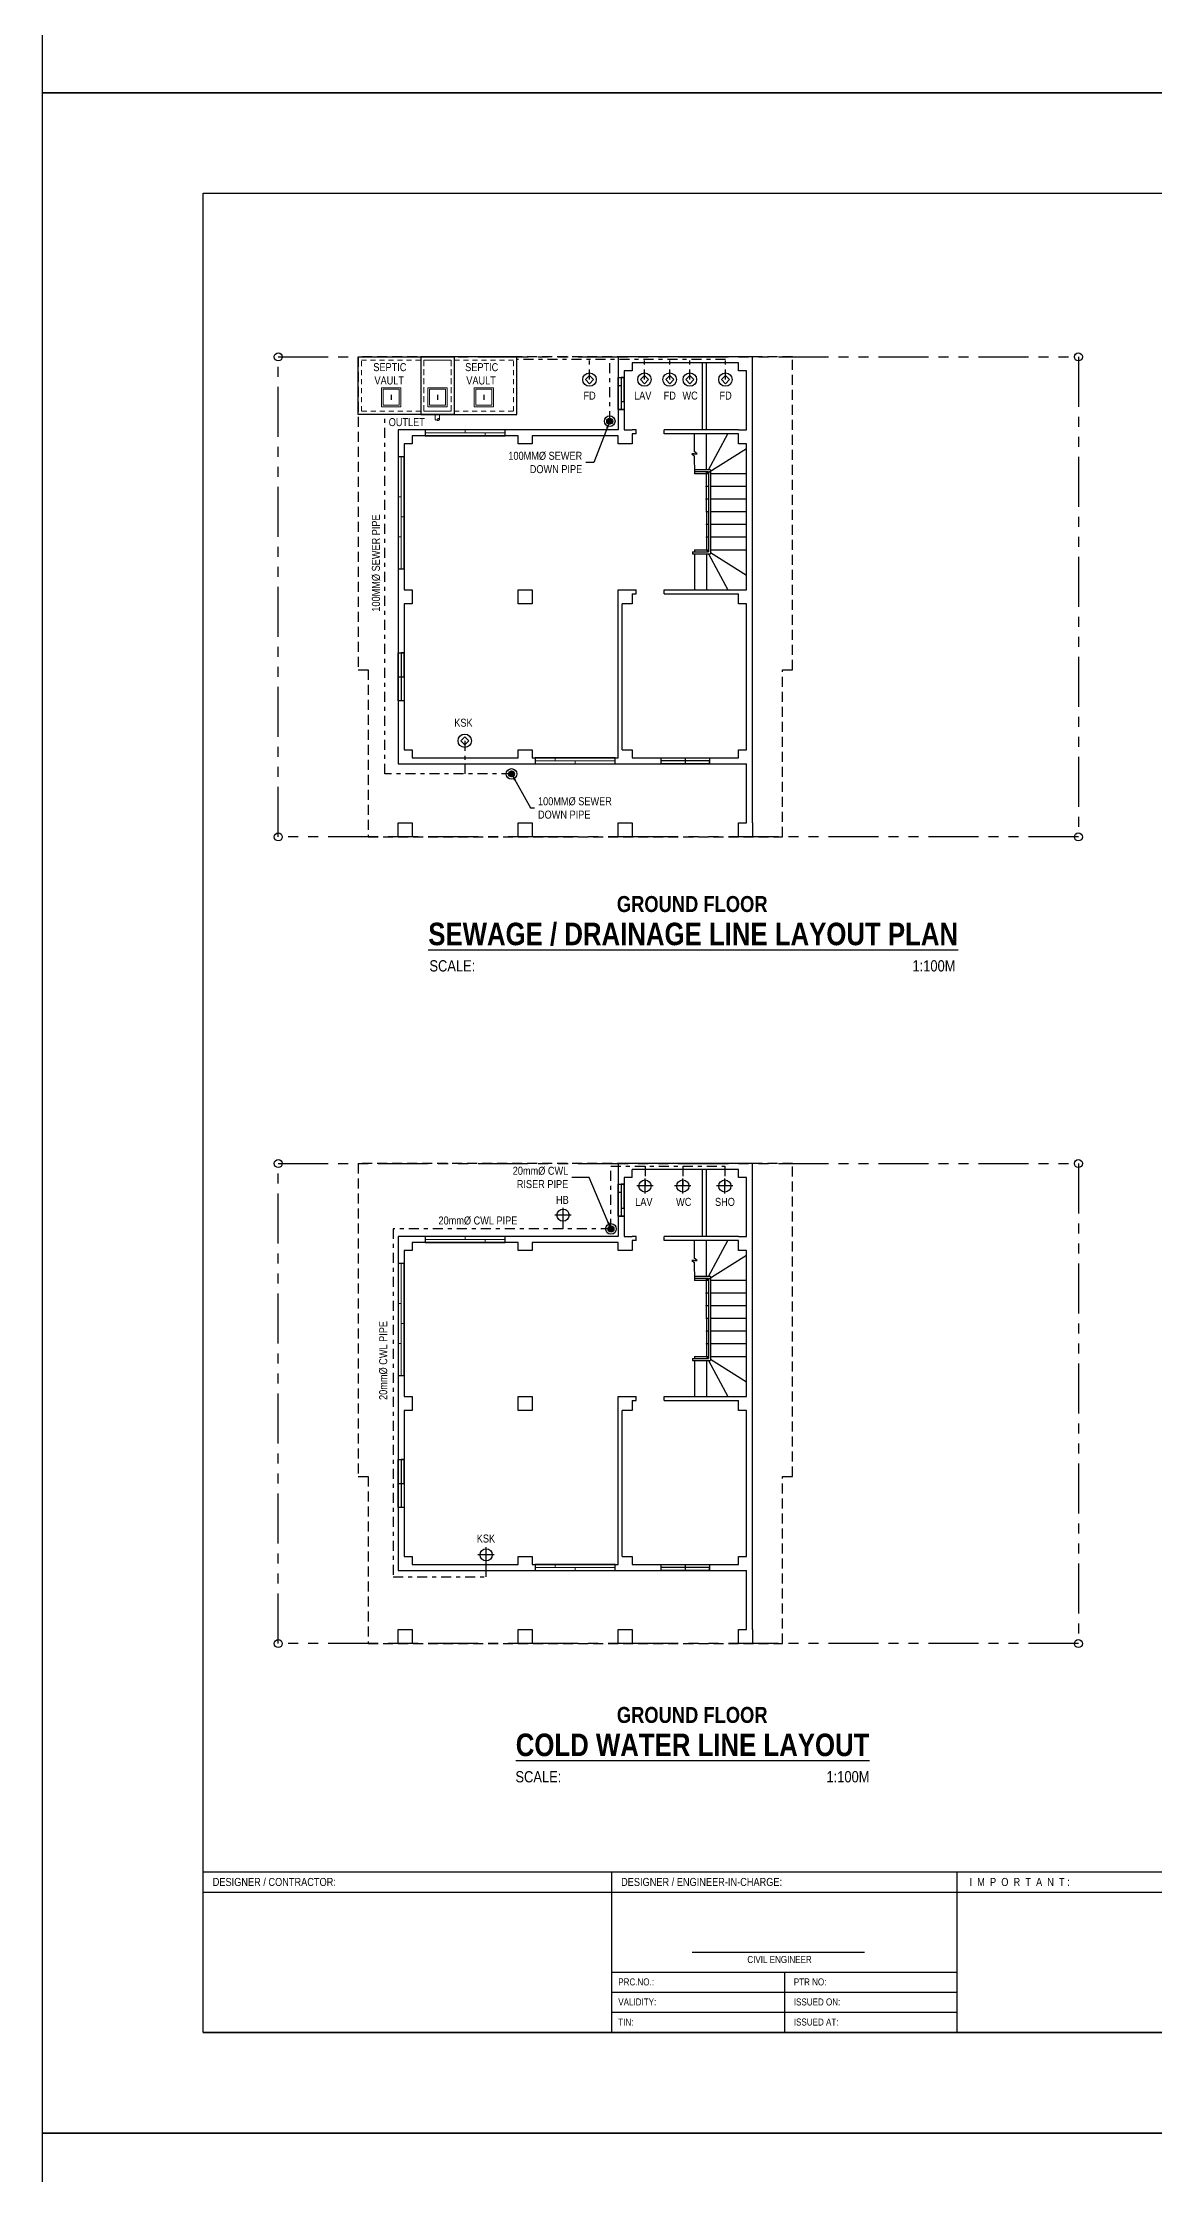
# Model space of a CAD drawing. Header units: inches. Extents: x 7263 to 7501, y 1317 to 1521.
# Drawn here: x 7262.7 to 7290.5, y 1367.1 to 1420.4 of the extents above; entities that cross this region are included whole.
import ezdxf

# ---------------------------------------------------------------- set-up
doc = ezdxf.new("R2010")
doc.units = ezdxf.units.IN
doc.header["$MEASUREMENT"] = 0
for name, pattern in [('CWL', [0.5, 0.25, -0.125, 0, -0.125]), ('HIDDEN', [0.375, 0.25, -0.125]), ('HIDDEN2', [0.1875, 0.125, -0.0625]), ('PHANTOM', [2.5, 1.25, -0.25, 0.25, -0.25, 0.25, -0.25])]:
    doc.linetypes.add(name, pattern=pattern)
for name, color, linetype, lineweight in [('.25', 250, 'Continuous', 25), ('Muebles', 2, 'Continuous', 0), ('plumbing', 42, 'Continuous', 15)]:
    doc.layers.add(name, color=color, linetype=linetype, lineweight=lineweight)
for name, color, linetype in [('COLUMN', 7, 'Continuous'), ('Layer1', 1, 'Continuous'), ('Layer2', 2, 'Continuous'), ('Layer3', 3, 'Continuous'), ('Layer6', 6, 'Continuous'), ('Layer8', 8, 'Continuous'), ('text', 7, 'Continuous')]:
    doc.layers.add(name, color=color, linetype=linetype)
doc.styles.get("Standard").update_dxf_attribs({"font": ''})
doc.styles.get('Standard').set_extended_font_data('Tw Cen MT Condensed')
doc.dimstyles.new('ISOMETRIC -30', dxfattribs={"dimtxt": 0.2, "dimasz": 0.18, "dimexe": 0.18, "dimexo": 0.0625, "dimgap": 0.09, "dimtad": 0, "dimzin": 0, "dimdsep": 46, "dimtxsty": 'Standard', "dimblk": 'ARCHTICK', "dimcen": 0.09, "dimclrd": 8, "dimclre": 8, "dimclrt": 2, "dimadec": 0, "dimazin": 0, "dimtfac": 1, "dimtofl": 0, "dimtmove": 0, "dimatfit": 3, "dimfxl": 1, "dimtolj": 1, "dimtzin": 0, "dimarcsym": 0})
doc.dimstyles.get("Standard").update_dxf_attribs({"dimtxt": 0.2, "dimasz": 0.18, "dimexe": 0.18, "dimexo": 0.0625, "dimgap": 0.09, "dimtad": 0, "dimzin": 0, "dimdsep": 46, "dimtxsty": 'Standard', "dimblk": 'ARCHTICK', "dimcen": 0.09, "dimclrd": 8, "dimclre": 8, "dimclrt": 2, "dimadec": 0, "dimazin": 0, "dimtfac": 1, "dimtofl": 0, "dimtmove": 0, "dimatfit": 3, "dimfxl": 1, "dimtolj": 1, "dimtzin": 0, "dimarcsym": 0})

# ---------------------------------------------------------------- blocks, each defined once
blk = doc.blocks.new('_ArchTick')
at = {"color": 0, "linetype": 'ByBlock', "const_width": 0.15}
blk.add_lwpolyline([(-0.5, -0.5), (0.5, 0.5)], dxfattribs=at)

msp = doc.modelspace()

# ---------------------------------------------------------------- hatches: boundary and pattern name
at = {"layer": 'Layer8', "linetype": 'HIDDEN'}
h = msp.add_hatch(color=256, dxfattribs=at)
h.dxf.hatch_style = 1
h.paths.add_polyline_path([(7276.903, 1390.791, -0.414214), (7276.977, 1390.717, -0.414214), (7276.903, 1390.642)])
h.paths.add_polyline_path([(7276.828, 1390.717, -0.414214), (7276.903, 1390.791), (7276.903, 1390.642, -0.414214)])
at = {"layer": 'plumbing', "lineweight": 25}
h = msp.add_hatch(color=256, dxfattribs=at)
h.dxf.hatch_style = 1
h.paths.add_polyline_path([(7276.871, 1410.982, -0.414214), (7276.945, 1410.907, -0.414214), (7276.871, 1410.833)])
h.paths.add_polyline_path([(7276.796, 1410.907, -0.414214), (7276.871, 1410.982), (7276.871, 1410.833, -0.414214)])
h = msp.add_hatch(color=256, dxfattribs=at)
h.dxf.hatch_style = 1
h.paths.add_polyline_path([(7274.417, 1402.165, -0.414214), (7274.491, 1402.091, -0.414214), (7274.417, 1402.016)])
h.paths.add_polyline_path([(7274.342, 1402.091, -0.414214), (7274.417, 1402.165), (7274.417, 1402.016, -0.414214)])

# ---------------------------------------------------------------- linework, layer by layer
at = {"layer": '.25', "color": 9, "true_color": 0xc7c8ca}
msp.add_line((7273.785, 1382.019), (7273.785, 1382.57), dxfattribs=at)
for p in [(7279.286, 1409.275), (7279.286, 1408.958), (7279.287, 1408.641), (7279.287, 1408.325), (7279.287, 1408.008), (7279.286, 1389.11), (7279.286, 1388.793), (7279.287, 1388.476), (7279.287, 1388.16), (7279.287, 1387.843)]:
    msp.add_point(p, dxfattribs=at)
at = {"layer": 'COLUMN', "color": 4}
for centre in [(7268.587, 1412.516), (7288.587, 1412.516), (7268.587, 1400.516), (7288.587, 1400.516), (7268.587, 1392.351), (7288.587, 1392.351), (7268.587, 1380.351), (7288.587, 1380.351)]:
    msp.add_circle(centre, 0.1, dxfattribs=at)
at = {"layer": 'Defpoints'}
for points in [[(7262.697, 1470.116), (7339.197, 1470.116), (7339.197, 1419.116), (7262.697, 1419.116)], [(7262.697, 1419.116), (7339.197, 1419.116), (7339.197, 1368.116), (7262.697, 1368.116)], [(7262.697, 1368.116), (7339.197, 1368.116), (7339.197, 1317.116), (7262.697, 1317.116)]]:
    msp.add_lwpolyline(points, close=True, dxfattribs=at)
at = {"layer": 'Layer1'}
for p, q in [((7279.387, 1409.691), (7278.987, 1409.691)), ((7279.337, 1409.641), (7278.987, 1409.641)), ((7279.337, 1409.641), (7279.338, 1407.641)), ((7279.387, 1409.691), (7279.388, 1407.591)), ((7278.938, 1407.641), (7278.938, 1407.591)), ((7278.938, 1407.641), (7279.338, 1407.641)), ((7278.938, 1407.591), (7279.388, 1407.591)), ((7279.387, 1389.526), (7278.987, 1389.526)), ((7279.337, 1389.476), (7278.987, 1389.476)), ((7279.337, 1389.476), (7279.338, 1387.476)), ((7279.387, 1389.526), (7279.388, 1387.426)), ((7278.938, 1387.476), (7278.938, 1387.426)), ((7278.938, 1387.476), (7279.338, 1387.476)), ((7278.938, 1387.426), (7279.388, 1387.426))]:
    msp.add_line(p, q, dxfattribs=at)
for points in [[(7277.087, 1411.204), (7277.087, 1412.004), (7277.237, 1412.004), (7277.237, 1411.204)], [(7272.262, 1410.691), (7272.262, 1410.541), (7274.262, 1410.541), (7274.262, 1410.691)], [(7271.587, 1407.216), (7271.737, 1407.216), (7271.737, 1410.016), (7271.587, 1410.016)], [(7271.587, 1403.916), (7271.587, 1405.116), (7271.737, 1405.116), (7271.737, 1403.916)], [(7277.012, 1402.341), (7277.012, 1402.491), (7275.012, 1402.491), (7275.012, 1402.341)], [(7278.162, 1402.491), (7279.362, 1402.491), (7279.362, 1402.341), (7278.162, 1402.341)], [(7277.087, 1391.039), (7277.087, 1391.839), (7277.237, 1391.839), (7277.237, 1391.039)], [(7272.262, 1390.526), (7272.262, 1390.376), (7274.262, 1390.376), (7274.262, 1390.526)], [(7271.587, 1387.051), (7271.737, 1387.051), (7271.737, 1389.851), (7271.587, 1389.851)], [(7271.587, 1383.751), (7271.587, 1384.951), (7271.737, 1384.951), (7271.737, 1383.751)], [(7277.012, 1382.176), (7277.012, 1382.326), (7275.012, 1382.326), (7275.012, 1382.176)], [(7278.162, 1382.326), (7279.362, 1382.326), (7279.362, 1382.176), (7278.162, 1382.176)]]:
    msp.add_lwpolyline(points, close=True, dxfattribs=at)
at = {"layer": 'Layer2'}
for p, q in [((7279.285, 1410.591), (7279.286, 1409.691)), ((7279.341, 1409.691), (7279.823, 1410.591)), ((7279.286, 1409.591), (7280.289, 1410.227)), ((7279.288, 1409.591), (7278.987, 1409.591)), ((7279.286, 1409.641), (7279.286, 1409.591)), ((7279.286, 1409.591), (7279.314, 1409.641)), ((7279.286, 1409.591), (7279.288, 1407.691)), ((7279.337, 1409.591), (7279.286, 1409.591)), ((7280.287, 1409.591), (7279.387, 1409.591)), ((7279.337, 1409.275), (7279.286, 1409.275)), ((7279.338, 1408.958), (7279.286, 1408.958)), ((7280.287, 1409.275), (7279.387, 1409.275)), ((7280.288, 1408.958), (7279.388, 1408.958)), ((7279.337, 1408.641), (7279.286, 1408.641)), ((7280.287, 1408.641), (7279.387, 1408.641)), ((7279.338, 1408.325), (7279.287, 1408.325)), ((7279.339, 1408.008), (7279.288, 1408.008)), ((7280.288, 1408.325), (7279.388, 1408.325)), ((7280.289, 1408.008), (7279.389, 1408.008)), ((7278.988, 1407.691), (7278.988, 1407.641)), ((7278.988, 1407.691), (7279.338, 1407.691)), ((7278.988, 1407.591), (7278.989, 1406.691)), ((7279.288, 1407.691), (7279.314, 1407.641)), ((7279.288, 1407.691), (7279.338, 1407.659)), ((7279.288, 1407.591), (7279.289, 1406.691)), ((7279.341, 1407.591), (7279.822, 1406.692)), ((7279.388, 1407.691), (7280.29, 1407.691)), ((7279.388, 1407.628), (7280.289, 1407.056)), ((7279.285, 1390.426), (7279.286, 1389.526)), ((7279.341, 1389.526), (7279.823, 1390.426)), ((7279.286, 1389.426), (7280.289, 1390.062)), ((7279.288, 1389.426), (7278.987, 1389.426)), ((7279.286, 1389.476), (7279.286, 1389.426)), ((7279.286, 1389.426), (7279.314, 1389.476)), ((7279.286, 1389.426), (7279.288, 1387.526)), ((7279.337, 1389.426), (7279.286, 1389.426)), ((7280.287, 1389.426), (7279.387, 1389.426)), ((7279.337, 1389.11), (7279.286, 1389.11)), ((7279.338, 1388.793), (7279.286, 1388.793)), ((7280.287, 1389.11), (7279.387, 1389.11)), ((7280.288, 1388.793), (7279.388, 1388.793)), ((7279.337, 1388.476), (7279.286, 1388.476)), ((7279.338, 1388.16), (7279.287, 1388.16)), ((7280.287, 1388.476), (7279.387, 1388.476)), ((7280.288, 1388.16), (7279.388, 1388.16)), ((7279.339, 1387.843), (7279.288, 1387.843)), ((7280.289, 1387.843), (7279.389, 1387.843)), ((7278.988, 1387.526), (7278.988, 1387.476)), ((7278.988, 1387.526), (7279.338, 1387.526)), ((7278.988, 1387.426), (7278.989, 1386.526)), ((7279.288, 1387.526), (7279.314, 1387.476)), ((7279.288, 1387.526), (7279.338, 1387.494)), ((7279.288, 1387.426), (7279.289, 1386.526)), ((7279.341, 1387.426), (7279.822, 1386.527)), ((7279.388, 1387.526), (7280.29, 1387.526)), ((7279.388, 1387.463), (7280.289, 1386.891)), ((7283.24, 1372.632), (7278.929, 1372.632))]:
    msp.add_line(p, q, dxfattribs=at)
for points in [[(7277.162, 1411.804), (7277.162, 1411.204), (7277.087, 1411.204), (7277.087, 1411.804)], [(7277.237, 1411.404), (7277.237, 1412.004), (7277.162, 1412.004), (7277.162, 1411.404)], [(7271.737, 1404.516), (7271.737, 1405.116), (7271.662, 1405.116), (7271.662, 1404.516)], [(7271.662, 1404.516), (7271.662, 1403.916), (7271.587, 1403.916), (7271.587, 1404.516)], [(7278.762, 1402.416), (7278.162, 1402.416), (7278.162, 1402.491), (7278.762, 1402.491)], [(7278.762, 1402.341), (7279.362, 1402.341), (7279.362, 1402.416), (7278.762, 1402.416)], [(7277.162, 1391.639), (7277.162, 1391.039), (7277.087, 1391.039), (7277.087, 1391.639)], [(7277.237, 1391.239), (7277.237, 1391.839), (7277.162, 1391.839), (7277.162, 1391.239)], [(7271.737, 1384.351), (7271.737, 1384.951), (7271.662, 1384.951), (7271.662, 1384.351)], [(7271.662, 1384.351), (7271.662, 1383.751), (7271.587, 1383.751), (7271.587, 1384.351)], [(7278.762, 1382.251), (7278.162, 1382.251), (7278.162, 1382.326), (7278.762, 1382.326)], [(7278.762, 1382.176), (7279.362, 1382.176), (7279.362, 1382.251), (7278.762, 1382.251)]]:
    msp.add_lwpolyline(points, close=True, dxfattribs=at)
at = {"layer": 'Layer3', "color": 52, "linetype": 'CWL', "lineweight": -3, "true_color": 0xc8c92d}
for p, q in [((7279.768, 1412.446), (7274.547, 1412.446)), ((7276.363, 1411.95), (7276.363, 1412.45)), ((7276.871, 1410.907), (7276.871, 1412.446)), ((7277.74, 1411.948), (7277.74, 1412.448)), ((7278.371, 1411.948), (7278.371, 1412.448)), ((7278.877, 1411.946), (7278.877, 1412.446)), ((7279.768, 1411.946), (7279.768, 1412.446)), ((7271.251, 1402.091), (7271.251, 1411.076)), ((7273.251, 1402.917), (7273.251, 1402.091)), ((7274.417, 1402.091), (7271.251, 1402.091))]:
    msp.add_line(p, q, dxfattribs=at)
at = {"layer": 'Layer3'}
for p, q in [((7280.437, 1412.516), (7277.087, 1412.516)), ((7277.087, 1412.516), (7277.087, 1410.691)), ((7277.437, 1412.166), (7277.237, 1412.166)), ((7277.237, 1412.166), (7277.237, 1410.691)), ((7277.437, 1412.366), (7277.437, 1412.166)), ((7280.087, 1412.366), (7277.437, 1412.366)), ((7279.187, 1410.691), (7279.187, 1412.366)), ((7279.287, 1410.691), (7279.287, 1412.366)), ((7280.087, 1412.166), (7280.087, 1412.366)), ((7280.287, 1412.166), (7280.087, 1412.166)), ((7280.287, 1410.691), (7280.287, 1412.166)), ((7280.437, 1400.866), (7280.437, 1412.516)), ((7277.087, 1411.204), (7277.237, 1411.204)), ((7277.087, 1410.691), (7271.587, 1410.691)), ((7271.587, 1410.691), (7271.587, 1402.341)), ((7271.937, 1410.541), (7271.937, 1410.341)), ((7274.587, 1410.541), (7271.937, 1410.541)), ((7274.587, 1410.341), (7274.587, 1410.541)), ((7274.937, 1410.541), (7274.937, 1410.341)), ((7277.087, 1410.541), (7274.937, 1410.541)), ((7277.087, 1410.341), (7277.087, 1410.541)), ((7277.237, 1410.691), (7277.437, 1410.691)), ((7277.537, 1410.691), (7277.437, 1410.691)), ((7277.437, 1410.591), (7277.437, 1410.341)), ((7277.537, 1410.591), (7277.437, 1410.591)), ((7277.537, 1410.591), (7277.537, 1410.691)), ((7280.087, 1410.691), (7278.237, 1410.691)), ((7278.237, 1410.591), (7278.237, 1410.691)), ((7280.087, 1410.591), (7278.237, 1410.591)), ((7280.087, 1410.691), (7280.287, 1410.691)), ((7280.087, 1410.341), (7280.087, 1410.591)), ((7271.937, 1410.341), (7271.737, 1410.341)), ((7271.737, 1410.341), (7271.737, 1406.691)), ((7274.937, 1410.341), (7274.587, 1410.341)), ((7277.437, 1410.341), (7277.087, 1410.341)), ((7280.287, 1410.341), (7280.087, 1410.341)), ((7280.287, 1406.691), (7280.287, 1410.341)), ((7271.737, 1406.691), (7271.937, 1406.691)), ((7271.937, 1406.341), (7271.737, 1406.341)), ((7271.737, 1406.341), (7271.737, 1402.691)), ((7271.937, 1406.691), (7271.937, 1406.341)), ((7274.587, 1406.691), (7274.937, 1406.691)), ((7274.587, 1406.341), (7274.587, 1406.691)), ((7274.937, 1406.341), (7274.587, 1406.341)), ((7274.937, 1406.691), (7274.937, 1406.341)), ((7277.087, 1406.691), (7277.437, 1406.691)), ((7277.087, 1406.341), (7277.087, 1406.691)), ((7277.087, 1402.691), (7277.087, 1406.341)), ((7277.437, 1406.341), (7277.187, 1406.341)), ((7277.187, 1402.691), (7277.187, 1406.341)), ((7277.437, 1406.691), (7277.537, 1406.691)), ((7277.437, 1406.591), (7277.437, 1406.341)), ((7277.437, 1406.591), (7277.537, 1406.591)), ((7277.537, 1406.591), (7277.537, 1406.691)), ((7278.237, 1406.691), (7280.087, 1406.691)), ((7278.237, 1406.591), (7278.237, 1406.691)), ((7278.237, 1406.591), (7280.087, 1406.591)), ((7280.087, 1406.691), (7280.287, 1406.691)), ((7280.087, 1406.341), (7280.087, 1406.591)), ((7280.287, 1406.341), (7280.087, 1406.341)), ((7280.287, 1402.691), (7280.287, 1406.341)), ((7271.737, 1402.691), (7271.937, 1402.691)), ((7271.937, 1402.691), (7271.937, 1402.491)), ((7274.587, 1402.691), (7274.937, 1402.691)), ((7274.587, 1402.491), (7274.587, 1402.691)), ((7274.937, 1402.691), (7274.937, 1402.491)), ((7277.087, 1402.491), (7277.087, 1402.691)), ((7277.187, 1402.691), (7277.437, 1402.691)), ((7277.437, 1402.691), (7277.437, 1402.491)), ((7280.087, 1402.691), (7280.287, 1402.691)), ((7280.087, 1402.491), (7280.087, 1402.691)), ((7271.587, 1402.341), (7280.287, 1402.341)), ((7271.937, 1402.491), (7274.587, 1402.491)), ((7274.937, 1402.491), (7277.087, 1402.491)), ((7277.437, 1402.491), (7280.087, 1402.491)), ((7280.287, 1400.866), (7280.287, 1402.341)), ((7280.437, 1392.351), (7277.087, 1392.351)), ((7277.087, 1392.351), (7277.087, 1390.526)), ((7277.437, 1392.001), (7277.237, 1392.001)), ((7277.237, 1392.001), (7277.237, 1390.526)), ((7280.087, 1392.201), (7277.437, 1392.201)), ((7277.437, 1392.001), (7277.437, 1392.201)), ((7279.187, 1390.526), (7279.187, 1392.201)), ((7279.287, 1390.526), (7279.287, 1392.201)), ((7280.087, 1392.001), (7280.087, 1392.201)), ((7280.287, 1392.001), (7280.087, 1392.001)), ((7280.287, 1390.526), (7280.287, 1392.001)), ((7280.437, 1380.701), (7280.437, 1392.351)), ((7277.087, 1391.039), (7277.237, 1391.039)), ((7277.087, 1390.526), (7271.587, 1390.526)), ((7271.587, 1390.526), (7271.587, 1382.176)), ((7271.937, 1390.376), (7271.937, 1390.176)), ((7274.587, 1390.376), (7271.937, 1390.376)), ((7274.587, 1390.176), (7274.587, 1390.376)), ((7274.937, 1390.376), (7274.937, 1390.176)), ((7277.087, 1390.376), (7274.937, 1390.376)), ((7277.087, 1390.176), (7277.087, 1390.376)), ((7277.237, 1390.526), (7277.437, 1390.526)), ((7277.537, 1390.526), (7277.437, 1390.526)), ((7277.437, 1390.426), (7277.437, 1390.176)), ((7277.537, 1390.426), (7277.437, 1390.426)), ((7277.537, 1390.426), (7277.537, 1390.526)), ((7280.087, 1390.526), (7278.237, 1390.526)), ((7278.237, 1390.426), (7278.237, 1390.526)), ((7280.087, 1390.426), (7278.237, 1390.426)), ((7280.087, 1390.526), (7280.287, 1390.526)), ((7280.087, 1390.176), (7280.087, 1390.426)), ((7271.937, 1390.176), (7271.737, 1390.176)), ((7271.737, 1390.176), (7271.737, 1386.526)), ((7274.937, 1390.176), (7274.587, 1390.176)), ((7277.437, 1390.176), (7277.087, 1390.176)), ((7280.287, 1390.176), (7280.087, 1390.176)), ((7280.287, 1386.526), (7280.287, 1390.176)), ((7271.737, 1386.526), (7271.937, 1386.526)), ((7271.937, 1386.176), (7271.737, 1386.176)), ((7271.737, 1386.176), (7271.737, 1382.526)), ((7271.937, 1386.526), (7271.937, 1386.176)), ((7274.587, 1386.526), (7274.937, 1386.526)), ((7274.587, 1386.176), (7274.587, 1386.526)), ((7274.937, 1386.176), (7274.587, 1386.176)), ((7274.937, 1386.526), (7274.937, 1386.176)), ((7277.087, 1386.526), (7277.437, 1386.526)), ((7277.087, 1386.176), (7277.087, 1386.526)), ((7277.087, 1382.526), (7277.087, 1386.176)), ((7277.437, 1386.176), (7277.187, 1386.176)), ((7277.187, 1382.526), (7277.187, 1386.176)), ((7277.437, 1386.526), (7277.537, 1386.526)), ((7277.437, 1386.426), (7277.437, 1386.176)), ((7277.437, 1386.426), (7277.537, 1386.426)), ((7277.537, 1386.426), (7277.537, 1386.526)), ((7278.237, 1386.526), (7280.087, 1386.526)), ((7278.237, 1386.426), (7278.237, 1386.526)), ((7278.237, 1386.426), (7280.087, 1386.426)), ((7280.087, 1386.526), (7280.287, 1386.526)), ((7280.087, 1386.176), (7280.087, 1386.426)), ((7280.287, 1386.176), (7280.087, 1386.176)), ((7280.287, 1382.526), (7280.287, 1386.176)), ((7271.737, 1382.526), (7271.937, 1382.526)), ((7271.937, 1382.526), (7271.937, 1382.326)), ((7271.937, 1382.326), (7274.587, 1382.326)), ((7274.587, 1382.526), (7274.937, 1382.526)), ((7274.587, 1382.326), (7274.587, 1382.526)), ((7274.937, 1382.526), (7274.937, 1382.326)), ((7274.937, 1382.326), (7277.087, 1382.326)), ((7277.087, 1382.326), (7277.087, 1382.526)), ((7277.187, 1382.526), (7277.437, 1382.526)), ((7277.437, 1382.526), (7277.437, 1382.326)), ((7277.437, 1382.326), (7280.087, 1382.326)), ((7280.087, 1382.526), (7280.287, 1382.526)), ((7280.087, 1382.326), (7280.087, 1382.526)), ((7271.587, 1382.176), (7280.287, 1382.176)), ((7280.287, 1380.701), (7280.287, 1382.176)), ((7276.92, 1374.642), (7276.92, 1370.626)), ((7285.55, 1374.642), (7285.55, 1370.626)), ((7266.712, 1374.14), (7336.687, 1374.14)), ((7285.55, 1372.13), (7276.927, 1372.13)), ((7285.55, 1371.629), (7276.927, 1371.629)), ((7281.239, 1372.13), (7281.239, 1371.127)), ((7285.55, 1371.127), (7276.927, 1371.127)), ((7281.239, 1371.127), (7281.239, 1370.626))]:
    msp.add_line(p, q, dxfattribs=at)
at = {"layer": 'Layer3', "color": 4, "linetype": 'CWL', "lineweight": -3}
for p, q in [((7276.903, 1390.717), (7276.903, 1392.282)), ((7276.903, 1392.282), (7279.749, 1392.282)), ((7277.754, 1392.282), (7277.754, 1391.79)), ((7278.701, 1392.282), (7278.701, 1391.79)), ((7279.749, 1392.282), (7279.749, 1391.79)), ((7275.705, 1390.717), (7275.705, 1391.059)), ((7276.903, 1390.717), (7271.459, 1390.717)), ((7271.459, 1390.717), (7271.459, 1382.019)), ((7271.459, 1382.019), (7273.785, 1382.019))]:
    msp.add_line(p, q, dxfattribs=at)
at = {"layer": 'Layer3', "color": 4}
for p, q in [((7277.754, 1391.602), (7277.754, 1391.978)), ((7278.701, 1391.602), (7278.701, 1391.978)), ((7279.749, 1391.602), (7279.749, 1391.978)), ((7277.956, 1391.79), (7277.546, 1391.79)), ((7278.903, 1391.79), (7278.493, 1391.79)), ((7279.951, 1391.79), (7279.541, 1391.79)), ((7275.907, 1391.059), (7275.497, 1391.059)), ((7275.705, 1390.871), (7275.705, 1391.247)), ((7273.987, 1382.57), (7273.577, 1382.57)), ((7273.785, 1382.383), (7273.785, 1382.758))]:
    msp.add_line(p, q, dxfattribs=at)
at = {"layer": 'Layer3', "linetype": 'PHANTOM'}
for points in [[(7268.587, 1412.516), (7288.587, 1412.516), (7288.587, 1400.516), (7268.587, 1400.516)], [(7268.587, 1392.351), (7288.587, 1392.351), (7288.587, 1380.351), (7268.587, 1380.351)]]:
    msp.add_lwpolyline(points, close=True, dxfattribs=at)
at = {"layer": 'Layer3', "linetype": 'HIDDEN'}
for points in [[(7270.587, 1412.516), (7270.587, 1404.691), (7270.837, 1404.691), (7270.837, 1400.516), (7281.187, 1400.516), (7281.187, 1404.691), (7281.437, 1404.691), (7281.437, 1412.516)], [(7270.587, 1392.351), (7270.587, 1384.526), (7270.837, 1384.526), (7270.837, 1380.351), (7281.187, 1380.351), (7281.187, 1384.526), (7281.437, 1384.526), (7281.437, 1392.351)]]:
    msp.add_lwpolyline(points, close=True, dxfattribs=at)
at = {"layer": 'Layer3'}
for points in [[(7271.587, 1400.866), (7271.937, 1400.866), (7271.937, 1400.516), (7271.587, 1400.516)], [(7274.587, 1400.866), (7274.937, 1400.866), (7274.937, 1400.516), (7274.587, 1400.516)], [(7277.087, 1400.866), (7277.437, 1400.866), (7277.437, 1400.516), (7277.087, 1400.516)], [(7271.587, 1380.701), (7271.937, 1380.701), (7271.937, 1380.351), (7271.587, 1380.351)], [(7274.587, 1380.701), (7274.937, 1380.701), (7274.937, 1380.351), (7274.587, 1380.351)], [(7277.087, 1380.701), (7277.437, 1380.701), (7277.437, 1380.351), (7277.087, 1380.351)]]:
    msp.add_lwpolyline(points, close=True, dxfattribs=at)
for points in [[(7280.437, 1400.866), (7280.437, 1400.516), (7280.087, 1400.516), (7280.087, 1400.866), (7280.287, 1400.866)], [(7280.437, 1380.701), (7280.437, 1380.351), (7280.087, 1380.351), (7280.087, 1380.701), (7280.287, 1380.701)]]:
    msp.add_lwpolyline(points, dxfattribs=at)
at = {"layer": 'Layer3', "color": 4, "linetype": 'ByBlock', "lineweight": -3}
for radius in [0.133, 0.0746]:
    msp.add_circle((7276.903, 1390.717), radius, dxfattribs=at)
at = {"layer": 'Layer3', "color": 4}
for centre in [(7277.754, 1391.79), (7278.701, 1391.79), (7279.749, 1391.79), (7275.705, 1391.059), (7273.785, 1382.57)]:
    msp.add_ellipse(centre, major_axis=(-0.108, -0.108), ratio=0.991969, start_param=0.785398, end_param=7.068583, dxfattribs=at)
at = {"layer": 'Layer6'}
for p, q in [((7266.712, 1374.642), (7336.687, 1374.642)), ((7266.712, 1370.626), (7336.687, 1370.626))]:
    msp.add_line(p, q, dxfattribs=at)
msp.add_lwpolyline([(7336.687, 1370.626), (7266.712, 1370.626), (7266.712, 1416.606), (7336.687, 1416.606)], close=True, dxfattribs=at)
at = {"layer": 'Layer8'}
for p, q in [((7278.985, 1410.591), (7278.986, 1410.151)), ((7278.986, 1410.092), (7278.927, 1410.092)), ((7278.927, 1410.092), (7278.986, 1410.042)), ((7279.058, 1410.092), (7278.986, 1410.151)), ((7278.986, 1410.092), (7278.986, 1410.092)), ((7278.986, 1410.092), (7279.058, 1410.092)), ((7278.986, 1410.042), (7278.987, 1409.591)), ((7278.985, 1390.426), (7278.986, 1389.986)), ((7278.986, 1389.927), (7278.927, 1389.927)), ((7278.927, 1389.927), (7278.986, 1389.877)), ((7279.058, 1389.927), (7278.986, 1389.986)), ((7278.986, 1389.927), (7278.986, 1389.927)), ((7278.986, 1389.927), (7279.058, 1389.927)), ((7278.986, 1389.877), (7278.987, 1389.426))]:
    msp.add_line(p, q, dxfattribs=at)
at = {"layer": 'Muebles'}
for points in [[(7272.262, 1410.616), (7272.262, 1410.541), (7273.762, 1410.541), (7273.762, 1410.616)], [(7273.262, 1410.616), (7273.262, 1410.691), (7274.262, 1410.691), (7274.262, 1410.616)], [(7271.662, 1409.016), (7271.587, 1409.016), (7271.587, 1410.016), (7271.662, 1410.016)], [(7271.662, 1408.016), (7271.587, 1408.016), (7271.587, 1409.016), (7271.662, 1409.016)], [(7271.662, 1407.216), (7271.737, 1407.216), (7271.737, 1408.516), (7271.662, 1408.516)], [(7276.012, 1402.416), (7276.012, 1402.341), (7275.012, 1402.341), (7275.012, 1402.416)], [(7277.012, 1402.416), (7277.012, 1402.491), (7275.512, 1402.491), (7275.512, 1402.416)], [(7272.262, 1390.451), (7272.262, 1390.376), (7273.762, 1390.376), (7273.762, 1390.451)], [(7273.262, 1390.451), (7273.262, 1390.526), (7274.262, 1390.526), (7274.262, 1390.451)], [(7271.662, 1388.851), (7271.587, 1388.851), (7271.587, 1389.851), (7271.662, 1389.851)], [(7271.662, 1387.851), (7271.587, 1387.851), (7271.587, 1388.851), (7271.662, 1388.851)], [(7271.662, 1387.051), (7271.737, 1387.051), (7271.737, 1388.351), (7271.662, 1388.351)], [(7277.012, 1382.251), (7277.012, 1382.326), (7275.512, 1382.326), (7275.512, 1382.251)], [(7276.012, 1382.251), (7276.012, 1382.176), (7275.012, 1382.176), (7275.012, 1382.251)]]:
    msp.add_lwpolyline(points, close=True, dxfattribs=at)
at = {"layer": 'plumbing', "color": 51, "linetype": 'HIDDEN2'}
for p, q in [((7272.147, 1411.156), (7272.147, 1412.436)), ((7272.227, 1411.156), (7272.227, 1412.436)), ((7272.907, 1411.156), (7272.907, 1412.436)), ((7272.987, 1411.156), (7272.987, 1412.436))]:
    msp.add_line(p, q, dxfattribs=at)
at = {"layer": 'plumbing', "lineweight": 30}
for p, q in [((7271.407, 1411.566), (7271.407, 1411.446)), ((7272.567, 1411.566), (7272.567, 1411.446)), ((7272.567, 1411.566), (7272.567, 1411.446)), ((7273.727, 1411.566), (7273.727, 1411.446))]:
    msp.add_line(p, q, dxfattribs=at)
at = {"layer": 'plumbing'}
for p, q in [((7272.511, 1411.076), (7272.511, 1410.954)), ((7272.617, 1411.076), (7272.617, 1410.954))]:
    msp.add_line(p, q, dxfattribs=at)
at = {"layer": 'plumbing', "lineweight": 25}
for points in [[(7270.587, 1412.516), (7272.987, 1412.516), (7272.987, 1411.076), (7270.587, 1411.076)], [(7274.547, 1412.516), (7272.147, 1412.516), (7272.147, 1411.076), (7274.547, 1411.076)], [(7276.368, 1412.047), (7276.47, 1411.946), (7276.369, 1411.845), (7276.268, 1411.946)], [(7277.743, 1412.047), (7277.844, 1411.946), (7277.743, 1411.845), (7277.642, 1411.946)], [(7278.373, 1412.047), (7278.475, 1411.946), (7278.374, 1411.845), (7278.273, 1411.946)], [(7278.876, 1412.047), (7278.978, 1411.946), (7278.877, 1411.845), (7278.775, 1411.946)], [(7279.768, 1412.047), (7279.869, 1411.946), (7279.768, 1411.845), (7279.667, 1411.946)], [(7273.251, 1403.018), (7273.352, 1402.917), (7273.251, 1402.816), (7273.15, 1402.917)]]:
    msp.add_lwpolyline(points, close=True, dxfattribs=at)
at = {"layer": 'plumbing', "color": 51, "linetype": 'HIDDEN2'}
for points in [[(7272.147, 1411.156), (7270.667, 1411.156), (7270.667, 1412.436), (7272.147, 1412.436)], [(7272.227, 1412.436), (7272.907, 1412.436), (7272.907, 1411.156), (7272.227, 1411.156)], [(7272.907, 1412.436), (7272.227, 1412.436), (7272.227, 1411.156), (7272.907, 1411.156)], [(7272.987, 1411.156), (7274.467, 1411.156), (7274.467, 1412.436), (7272.987, 1412.436)]]:
    msp.add_lwpolyline(points, dxfattribs=at)
at = {"layer": 'plumbing'}
for points in [[(7271.167, 1411.746), (7271.647, 1411.746), (7271.647, 1411.266), (7271.167, 1411.266)], [(7271.207, 1411.706), (7271.607, 1411.706), (7271.607, 1411.306), (7271.207, 1411.306)], [(7272.327, 1411.746), (7272.807, 1411.746), (7272.807, 1411.266), (7272.327, 1411.266)], [(7272.807, 1411.746), (7272.327, 1411.746), (7272.327, 1411.266), (7272.807, 1411.266)], [(7272.367, 1411.706), (7272.767, 1411.706), (7272.767, 1411.306), (7272.367, 1411.306)], [(7272.767, 1411.706), (7272.367, 1411.706), (7272.367, 1411.306), (7272.767, 1411.306)], [(7273.967, 1411.746), (7273.487, 1411.746), (7273.487, 1411.266), (7273.967, 1411.266)], [(7273.927, 1411.706), (7273.527, 1411.706), (7273.527, 1411.306), (7273.927, 1411.306)]]:
    msp.add_lwpolyline(points, close=True, dxfattribs=at)
at = {"layer": 'plumbing', "lineweight": 25}
for centre, radius in [((7276.366, 1411.948), 0.168), ((7277.74, 1411.948), 0.168), ((7278.371, 1411.948), 0.168), ((7278.874, 1411.948), 0.168), ((7279.765, 1411.948), 0.168), ((7276.871, 1410.907), 0.133), ((7276.871, 1410.907), 0.0746), ((7273.248, 1402.919), 0.168), ((7274.417, 1402.091), 0.133), ((7274.417, 1402.091), 0.0746)]:
    msp.add_circle(centre, radius, dxfattribs=at)
at = {"layer": 'plumbing', "color": 31}
msp.add_spline([(7272.511, 1410.954), (7272.515, 1410.946), (7272.537, 1410.937), (7272.555, 1410.943), (7272.564, 1410.954), (7272.566, 1410.962), (7272.591, 1410.977), (7272.609, 1410.971), (7272.615, 1410.963), (7272.617, 1410.954), (7272.616, 1410.948), (7272.601, 1410.933), (7272.587, 1410.927), (7272.555, 1410.932), (7272.547, 1410.938)], degree=3, dxfattribs=at)

# ---------------------------------------------------------------- texts
at = {"layer": '.25', "color": 2, "char_height": 0.2}
for insert, attachment_point in [((7276.184, 1409.875), 6), ((7275.079, 1401.239), 4)]:
    msp.add_mtext('100MM%%C SEWER\\PDOWN PIPE', dxfattribs=dict(at, insert=insert, attachment_point=attachment_point))
at = {"layer": '.25', "color": 2, "insert": (7271.031, 1406.147), "char_height": 0.2, "attachment_point": 4, "rotation": 90}
msp.add_mtext('100MM%%C SEWER PIPE', dxfattribs=at)
at = {"layer": 'Layer3', "char_height": 0.5625, "attachment_point": 1}
for s, heights, insert in [('\\pi8.57745;{\\fArial Narrow|b1|i0|c0|p34;\\L\\P\\pi6.7061;\\H0.71111x;\\lGROUND FLOOR\\P\\pi1.99245;\\H1.40625x;\\LSEWAGE / DRAINAGE LINE LAYOUT PLAN\\P\\pi2.02132;\\fArial Narrow|b0|i0|c0|p34;\\H0.5x;\\lSCALE:                                                                                                                          1:100M}', [2.903], (7270.344, 1399.976)), ('\\pi6.7061;{\\fArial Narrow|b1|i0|c0|p34;\\H0.71111x;GROUND FLOOR\\P\\pi4.17914;\\H1.40625x;\\LCOLD WATER LINE LAYOUT\\P\\pi4.17156;\\fArial Narrow|b0|i0|c0|p34;\\H0.5x;\\lSCALE:                                                                          1:100M}', [0], (7270.344, 1378.768))]:
    msp.add_mtext_dynamic_manual_height_columns(s, width=17.1549, gutter_width=1, heights=heights, dxfattribs=dict(at, insert=insert))
at = {"layer": 'Layer3', "color": 4, "linetype": 'Continuous', "char_height": 0.2, "attachment_point": 1}
for s, insert in [('HB', (7275.529, 1391.543)), ('LAV', (7277.509, 1391.493)), ('WC', (7278.531, 1391.493)), ('SHO', (7279.504, 1391.493)), ('KSK', (7273.548, 1383.077))]:
    msp.add_mtext_dynamic_manual_height_columns(s, width=0.03958, gutter_width=0.75, heights=[0], dxfattribs=dict(at, insert=insert))
at = {"layer": 'Layer6', "color": 2, "char_height": 0.2, "width": 1.64723, "attachment_point": 4}
for s, insert in [('\\pi0.34266;SEPTIC \\P\\pi0.37124;VAULT', (7270.62, 1412.091)), ('\\pi0.34266;SEPTIC \\P\\pi0.37124;VAULT', (7272.916, 1412.091)), ('\\pi0.29028;OUTLET', (7271.057, 1410.884))]:
    msp.add_mtext(s, dxfattribs=dict(at, insert=insert))
at = {"layer": 'Layer6', "color": 2, "char_height": 0.2, "attachment_point": 4}
for s, insert in [('\\pi-0.05238;FD', (7276.268, 1411.547)), ('\\pi-0.1619;LAV', (7277.643, 1411.547)), ('\\pi-0.05238;FD', (7278.273, 1411.547)), ('\\pi-0.08571;WC', (7278.776, 1411.547)), ('\\pi-0.05238;FD', (7279.668, 1411.547)), ('\\pi-0.1619;KSK', (7273.148, 1403.369))]:
    msp.add_mtext_dynamic_manual_height_columns(s, width=0.2, gutter_width=0.75, heights=[0], dxfattribs=dict(at, insert=insert))
at = {"layer": 'Layer6', "color": 4, "char_height": 0.2, "attachment_point": 6}
for s, insert in [('20mm%%C CWL\\PRISER PIPE', (7275.835, 1392.003)), ('20mm%%C CWL PIPE', (7274.564, 1390.924))]:
    msp.add_mtext(s, dxfattribs=dict(at, insert=insert))
at = {"layer": 'Layer6', "color": 4, "insert": (7271.213, 1388.415), "char_height": 0.2, "attachment_point": 6, "rotation": 90}
msp.add_mtext('20mm%%C CWL PIPE', dxfattribs=at)
at = {"layer": 'text', "attachment_point": 1}
for s, insert, char_height in [('DESIGNER / CONTRACTOR:', (7266.948, 1374.493), 0.20079), ('DESIGNER / ENGINEER-IN-CHARGE:', (7277.156, 1374.493), 0.20079), ('CIVIL ENGINEER', (7280.312, 1372.543), 0.17554), ('PRC.NO.:', (7277.086, 1371.982), 0.1755), ('PTR NO:', (7281.474, 1371.982), 0.1755), ('VALIDITY:', (7277.086, 1371.481), 0.1755), ('ISSUED ON:', (7281.474, 1371.481), 0.1755), ('TIN:', (7277.086, 1370.979), 0.1755), ('ISSUED AT:', (7281.474, 1370.979), 0.1755)]:
    msp.add_mtext(s, dxfattribs=dict(at, insert=insert, char_height=char_height))
at = {"layer": 'text', "lineweight": 30, "insert": (7285.867, 1374.493), "char_height": 0.20079, "attachment_point": 1}
msp.add_mtext('I  M  P  O  R  T  A  N  T :', dxfattribs=at)

# ---------------------------------------------------------------- leaders
at = {"layer": '.25', "color": 9, "true_color": 0xc7c8ca, "annotation_type": 0, "has_hookline": 1, "text_width": 2.267}
for points, hookline_direction in [([(7276.871, 1410.907), (7276.474, 1409.875), (7276.274, 1409.875)], 1), ([(7274.417, 1402.091), (7274.892, 1401.239), (7274.989, 1401.239)], 0)]:
    msp.add_leader(points, dimstyle='ISOMETRIC -30', dxfattribs=dict(at, hookline_direction=hookline_direction))
at = {"layer": 'Layer6', "annotation_type": 0, "has_hookline": 1, "hookline_direction": 1, "text_width": 1.857}
msp.add_leader([(7276.903, 1390.717), (7276.36, 1392.003), (7275.925, 1392.003)], dimstyle='Standard', dxfattribs=at)

doc.saveas('drawing.dxf')
